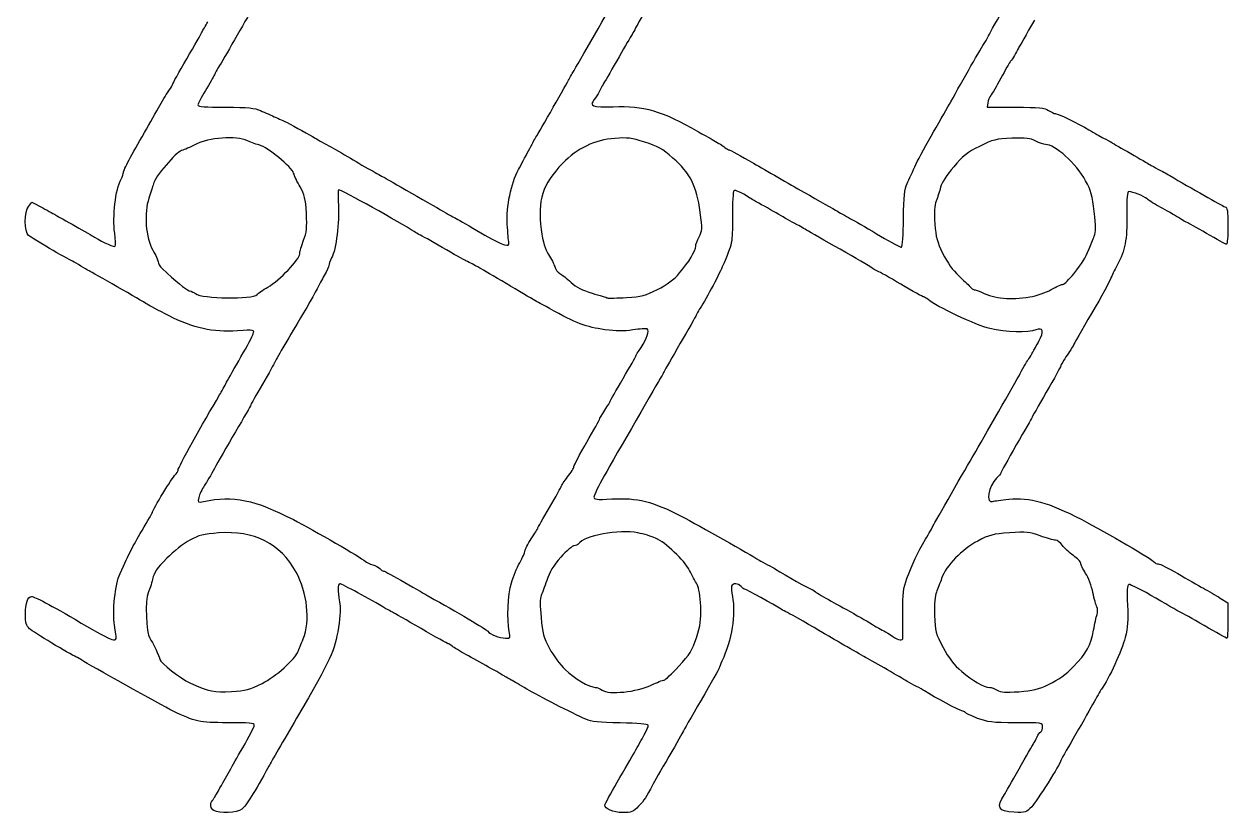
# Model space of a CAD drawing. Extents: x 10 to 820, y 30 to 851.
# Drawn here: x 33.3 to 352.3, y 29.6 to 239 of the extents above; entities that cross this region are included whole.
import ezdxf

# ---------------------------------------------------------------- set-up
doc = ezdxf.new("R2010")
doc.units = 0
doc.layers.add('Layer_1', color=7, linetype='CONTINUOUS')

msp = doc.modelspace()

# ---------------------------------------------------------------- linework, layer by layer
at = {"layer": 'Layer_1', "color": 7}
for points in [[(288.624265, 218.124626), (288.492737, 216.94683), (295.97399, 216.94683)], [(34.476711, 190.709181), (35.33905, 191.774157), (38.207221, 190.243307)], [(161.722066, 181.11555), (161.722066, 181.115039)], [(201.100316, 168.615358), (201.100177, 168.615415)], [(299.80388, 166.675837), (299.805354, 166.675837)], [(350.209066, 86.810831), (352.237283, 85.536602), (352.254291, 80.843336)], [(266.146222, 76.271024), (266.147558, 76.271024)], [(304.903606, 63.974416), (304.904031, 63.974416)], [(199.39829, 63.682306), (199.399135, 63.682306)], [(83.554435, 30.460005), (83.556051, 30.460487)]]:
    msp.add_lwpolyline(points, dxfattribs=at)
for points in [[(266.305351, 187.36325)], [(94.988279, 167.303909)], [(161.815896, 77.955852)], [(96.334486, 64.19172)]]:
    msp.add_lwpolyline(points, close=True, dxfattribs=at)
for points in [[(205.483755, 255.696662), (204.599241, 254.318117), (196.741286, 240.637069), (195.5638, 238.425563)], [(178.494514, 225.852578), (178.960578, 226.55591), (187.156397, 240.767009), (190.709279, 247.032284)], [(93.528124, 242.700549), (90.943197, 238.093173), (85.252632, 228.241362), (84.630898, 227.29717)], [(288.734164, 235.706316), (288.734164, 235.852017), (290.548252, 239.067866), (292.765483, 242.851891)], [(80.445059, 236.923768), (80.622139, 237.320902), (81.31161, 238.512304), (81.977253, 239.571242)], [(301.011807, 240.051941), (298.865017, 236.345501), (296.948598, 232.988033), (296.752979, 232.590899)], [(76.363705, 229.770909), (78.431403, 233.307866), (80.268001, 236.526691), (80.445059, 236.923768)], [(195.5638, 238.425563), (194.912571, 237.202471), (194.168236, 235.876792), (193.909764, 235.479743)], [(193.909764, 235.479743), (193.651245, 235.082609), (192.025422, 232.266672), (190.296816, 229.222065)], [(278.842212, 218.391592), (281.859873, 223.915154), (287.007893, 232.923885), (287.839578, 234.13649)], [(287.839578, 234.13649), (288.331616, 234.853853), (288.734164, 235.560219), (288.734164, 235.706316)], [(72.60427, 222.97649), (72.60427, 223.176616), (74.296035, 226.23398), (76.363705, 229.770909)], [(296.752979, 232.590899), (296.174258, 231.415712), (295.231001, 229.852065), (294.678727, 229.152446)], [(84.630898, 227.29717), (84.369543, 226.900036), (83.957332, 226.120991), (83.715211, 225.565825)], [(190.296816, 229.222065), (188.568178, 226.177513), (186.938855, 223.361577), (186.676078, 222.964443)], [(294.678727, 229.152446), (294.395178, 228.793268), (293.23697, 226.766553), (292.104869, 224.648562)], [(83.715211, 225.565825), (83.473217, 225.010717), (82.390544, 223.111561), (81.309558, 221.345435)], [(168.89569, 209.005117), (169.745706, 210.34959), (177.354003, 223.68141), (177.686223, 224.408525)], [(177.686223, 224.408525), (177.867726, 224.805658), (178.231388, 225.455501), (178.494514, 225.852578)], [(292.104869, 224.648562), (290.972825, 222.530572), (289.756139, 220.461252), (289.401099, 220.050059)], [(69.238072, 217.428833), (70.109405, 219.017284), (71.223248, 220.833583), (71.713293, 221.464972)], [(71.713293, 221.464972), (72.203338, 222.096332), (72.60427, 222.776562), (72.60427, 222.97649)], [(81.309558, 221.345435), (80.228597, 219.579422), (79.344179, 217.867466), (79.344179, 217.541227)], [(185.627369, 221.03901), (185.31343, 220.377205), (184.747099, 219.464619), (184.369073, 219.011189)], [(186.676078, 222.964443), (186.413164, 222.567337), (185.941374, 221.700928), (185.627369, 221.03901)], [(65.131056, 210.208509), (66.51857, 212.591199), (68.366764, 215.840383), (69.238072, 217.428833)], [(79.344179, 217.541227), (79.344179, 217.097378), (81.192753, 216.94632), (86.684882, 216.941444)], [(86.684882, 216.941444), (92.762215, 216.935775), (94.356912, 216.783271), (95.950978, 216.055022)], [(184.369073, 219.011189), (182.886137, 217.232449), (183.861445, 216.858701), (189.407712, 217.080285)], [(189.407712, 217.080285), (197.569473, 217.406468), (202.07387, 216.081611), (211.957839, 210.447867)], [(274.283977, 210.449199), (276.067799, 213.49375), (278.119043, 217.067841), (278.842212, 218.391592)], [(289.401099, 220.050059), (289.046117, 219.638836), (288.696548, 218.772399), (288.624265, 218.124626)], [(295.97399, 216.94683), (302.28805, 216.94683), (303.656022, 216.815303), (304.741804, 216.104459)], [(95.950978, 216.055022), (97.009951, 215.571092), (98.851144, 214.748194), (100.042506, 214.226308)], [(100.042506, 214.226308), (101.233862, 213.704421), (102.549118, 213.096645), (102.965258, 212.875741)], [(304.741804, 216.104459), (305.449388, 215.641164), (306.261599, 215.262087), (306.546708, 215.262087)], [(306.546708, 215.262087), (307.239155, 215.262087), (312.451785, 212.738771), (315.448686, 210.952859)], [(102.965258, 212.875741), (104.946978, 211.823634), (108.895793, 209.629873), (110.36472, 208.764938)], [(315.448686, 210.952859), (316.77238, 210.164005), (318.505256, 209.190645), (319.299523, 208.789826)], [(59.604682, 199.671281), (59.6078, 200.320132), (61.743473, 204.391335), (65.131056, 210.208509)], [(92.473174, 208.057268), (89.458044, 209.426657), (82.128782, 208.904714), (78.664632, 207.073958)], [(95.710311, 206.877092), (95.048438, 207.017974), (93.591734, 207.5493), (92.473174, 208.057268)], [(110.36472, 208.764938), (111.264, 208.235454), (113.151412, 207.177593), (114.559015, 206.414194)], [(166.942418, 205.394969), (167.76563, 206.983448), (168.6446, 208.608012), (168.89569, 209.005117)], [(189.815589, 208.700534), (184.522473, 208.316242), (179.808803, 206.055895), (175.956486, 202.054566)], [(197.745743, 207.698232), (194.230873, 208.802752), (193.133633, 208.941451), (189.815589, 208.700534)], [(205.20676, 203.479741), (202.355982, 205.955237), (201.184582, 206.617524), (197.745743, 207.698232)], [(211.957839, 210.447867), (213.016812, 209.844229), (214.858008, 208.811369), (216.049364, 208.152626)], [(216.049364, 208.152626), (217.240726, 207.493883), (218.557438, 206.658059), (218.975413, 206.295309)], [(269.602931, 201.784765), (270.393675, 203.505621), (272.500151, 207.40462), (274.283977, 210.449199)], [(294.990312, 208.714679), (290.79325, 208.547152), (290.093206, 208.37078), (286.472542, 206.573757)], [(301.349102, 207.988698), (299.873499, 208.739709), (298.768582, 208.865879), (294.990312, 208.714679)], [(303.900113, 207.079684), (303.479281, 207.079684), (302.331307, 207.488752), (301.349102, 207.988698)], [(319.299523, 208.789826), (320.093763, 208.389064), (321.068484, 207.854733), (321.465646, 207.602478)], [(321.465646, 207.602478), (321.862752, 207.350478), (324.137101, 206.031631), (326.519848, 204.672276)], [(75.011987, 205.481624), (73.540934, 205.117429), (67.935175, 198.489291), (67.513936, 196.616072)], [(78.664632, 207.073958), (77.317532, 206.362009), (75.673857, 205.645467), (75.011987, 205.481624)], [(104.693292, 199.479688), (104.319223, 200.970087), (97.647621, 206.464084), (95.710311, 206.877092)], [(114.559015, 206.414194), (115.966618, 205.650768), (118.637327, 204.107473), (120.493952, 202.984698)], [(164.296063, 200.429152), (164.928348, 201.571826), (166.1192, 203.806462), (166.942418, 205.394969)], [(218.975413, 206.295309), (219.39339, 205.932446), (219.90279, 205.635631), (220.10744, 205.635631)], [(220.10744, 205.635631), (220.312101, 205.635631), (223.219282, 204.042787), (226.567841, 202.095952)], [(286.472542, 206.573757), (283.183797, 204.941483), (282.040511, 204.041398), (279.598702, 201.161965)], [(314.56867, 197.452547), (312.063467, 202.043568), (306.48256, 207.079684), (303.900113, 207.079684)], [(326.519848, 204.672276), (328.902566, 203.312922), (331.176972, 201.994273), (331.574106, 201.742103)], [(120.493952, 202.984698), (122.350574, 201.861952), (124.952702, 200.362963), (126.276419, 199.653678)], [(175.956486, 202.054566), (170.648286, 196.540982), (169.266725, 192.252305), (170.307675, 184.519335)], [(212.431614, 189.154491), (211.545894, 195.965322), (209.742399, 199.541284), (205.20676, 203.479741)], [(226.567841, 202.095952), (229.916422, 200.149146), (235.905311, 196.70491), (239.876513, 194.442126)], [(267.275369, 196.730535), (267.76478, 197.789502), (268.81219, 200.063908), (269.602931, 201.784765)], [(279.598702, 201.161965), (277.847954, 199.097407), (276.459457, 196.930491), (276.147005, 195.775231)], [(331.574106, 201.742103), (331.97124, 201.490103), (332.945961, 200.956481), (333.7402, 200.556881)], [(57.269172, 183.527351), (56.654434, 188.02239), (57.482678, 195.076831), (58.957005, 197.901867)], [(58.957005, 197.901867), (59.311588, 198.581388), (59.603072, 199.377584), (59.604682, 199.671281)], [(106.416008, 195.811968), (105.647816, 197.114884), (104.872563, 198.765357), (104.693292, 199.479688)], [(126.276419, 199.653678), (127.600162, 198.944421), (129.008113, 198.160415), (129.405241, 197.91142)], [(129.405241, 197.91142), (129.802375, 197.662538), (133.376415, 195.613118), (137.347626, 193.357392)], [(161.300858, 185.90457), (161.018584, 190.598488), (162.302777, 196.826601), (164.296063, 200.429152)], [(333.7402, 200.556881), (334.534439, 200.157281), (335.942408, 199.379936), (336.869025, 198.82942)], [(336.869025, 198.82942), (342.268288, 195.621763), (350.708672, 190.834132), (351.430033, 190.570085)], [(67.513936, 196.616072), (67.349526, 195.884762), (66.815598, 194.174365), (66.327552, 192.815209)], [(108.057018, 188.822724), (107.846319, 192.805118), (107.619879, 193.770229), (106.416008, 195.811968)], [(116.628235, 195.045792), (116.428648, 195.045792), (116.391599, 193.258718), (116.54586, 191.074567)], [(136.625597, 183.968705), (133.110378, 186.313354), (117.345865, 195.045792), (116.628235, 195.045792)], [(221.361456, 194.81644), (221.12258, 194.668755), (220.939391, 191.506425), (220.954724, 187.789156)], [(225.617679, 192.877685), (223.111696, 194.431297), (221.745275, 195.053644), (221.361456, 194.81644)], [(266.305351, 187.36325), (266.371228, 193.468878), (266.545162, 195.150787), (267.275369, 196.730535)], [(276.147005, 195.775231), (275.859671, 194.712182), (275.33374, 193.048755), (274.978646, 192.078853)], [(316.851609, 189.269521), (316.367281, 193.522453), (316.005325, 194.819814), (314.56867, 197.452547)], [(66.327552, 192.815209), (64.981883, 189.067666), (65.509306, 182.215505), (67.388772, 179.02789)], [(137.347626, 193.357392), (141.318803, 191.101694), (144.89288, 189.054258), (145.290011, 188.80753)], [(230.248036, 190.23211), (228.130056, 191.421385), (226.046391, 192.611908), (225.617679, 192.877685)], [(239.876513, 194.442126), (243.847693, 192.179313), (247.854983, 189.887814), (248.781598, 189.349912)], [(274.978646, 192.078853), (274.523354, 190.835181), (274.418211, 189.06126), (274.622099, 186.061893)], [(326.014912, 194.563788), (325.560915, 194.563788), (325.430635, 193.055332), (325.48506, 188.426469)], [(330.852093, 192.624551), (329.89078, 193.466441), (327.153618, 194.563788), (326.014912, 194.563788)], [(334.462213, 190.375997), (333.006112, 191.149004), (331.381548, 192.160859), (330.852093, 192.624551)], [(34.457719, 182.926321), (33.257836, 183.946368), (33.271366, 189.219461), (34.476711, 190.709181)], [(38.207221, 190.243307), (39.784718, 189.401332), (41.400291, 188.517886), (41.797424, 188.280088)], [(41.797424, 188.280088), (42.194521, 188.042261), (44.468928, 186.748387), (46.851646, 185.404765)], [(107.300709, 181.663855), (108.150063, 183.818696), (108.264358, 184.90051), (108.057018, 188.822724)], [(116.54586, 191.074567), (116.864208, 186.562548), (115.93661, 179.225861), (114.765717, 176.994939)], [(145.290011, 188.80753), (145.687105, 188.560633), (146.986776, 187.829663), (148.178138, 187.182768)], [(212.150927, 182.567483), (213.007656, 184.165912), (213.025557, 184.586346), (212.431614, 189.154491)], [(235.06159, 187.479102), (234.532106, 187.804009), (232.366006, 189.042863), (230.248036, 190.23211)], [(248.781598, 189.349912), (249.708215, 188.812038), (251.508481, 187.806702), (252.782172, 187.115956)], [(316.84027, 182.771209), (317.301835, 183.903764), (317.304585, 185.305581), (316.851609, 189.269521)], [(325.48506, 188.426469), (325.564147, 181.720888), (325.05683, 179.105672), (322.895073, 175.067323)], [(339.145898, 187.675685), (338.025957, 188.387918), (335.918313, 189.603074), (334.462213, 190.375997)], [(351.430033, 190.570085), (352.155844, 190.304762), (352.272404, 189.593493), (352.272404, 185.43314)], [(46.851646, 185.404765), (49.234364, 184.061143), (51.508773, 182.762564), (51.905904, 182.519039)], [(148.178138, 187.182768), (149.369497, 186.535902), (152.618639, 184.67972), (155.398488, 183.05799)], [(161.722066, 181.115039), (161.626113, 181.496441), (161.436342, 183.651707), (161.300858, 185.90457)], [(220.954724, 187.789156), (220.983269, 180.728082), (221.051045, 181.060983), (218.287495, 174.588041)], [(237.468382, 186.139307), (236.674154, 186.551351), (235.591107, 187.154195), (235.06159, 187.479102)], [(240.597213, 184.384576), (239.670599, 184.937701), (238.262613, 185.727291), (237.468382, 186.139307)], [(252.782172, 187.115956), (254.055867, 186.425209), (257.41332, 184.471543), (260.243189, 182.774469)], [(265.806782, 179.805178), (266.036757, 179.869241), (266.261252, 183.270164), (266.305351, 187.36325)], [(274.622099, 186.061893), (274.869535, 182.423058), (275.177245, 181.275395), (276.752664, 178.118564)], [(341.455538, 186.380734), (341.305019, 186.380734), (340.265781, 186.963423), (339.145898, 187.675685)], [(346.613913, 183.492598), (343.927208, 185.081049), (341.605916, 186.380734), (341.455538, 186.380734)], [(352.272404, 185.43314), (352.272404, 182.777389), (352.098357, 180.604463), (351.885617, 180.604463)], [(46.130611, 176.10194), (44.610422, 176.777776), (35.259711, 182.244504), (34.457719, 182.926321)], [(51.905904, 182.519039), (54.421391, 180.976482), (57.213684, 179.755118), (57.42882, 180.103269)], [(57.42882, 180.103269), (57.567887, 180.328057), (57.495972, 181.868913), (57.269172, 183.527351)], [(138.069656, 183.156891), (137.672531, 183.338592), (137.022694, 183.703808), (136.625597, 183.968705)], [(144.086614, 179.734454), (141.174409, 181.435184), (138.466756, 182.975304), (138.069656, 183.156891)], [(155.398488, 183.05799), (160.274931, 180.213112), (162.089924, 179.655565), (161.722066, 181.11555)], [(170.307675, 184.519335), (170.78622, 180.964378), (171.236316, 179.425704), (172.237538, 177.921981)], [(211.235813, 180.123735), (211.235813, 180.528693), (211.647607, 181.628394), (212.150927, 182.567483)], [(249.502295, 179.275666), (245.531084, 181.532469), (241.523796, 183.83148), (240.597213, 184.384576)], [(260.243189, 182.774469), (263.073058, 181.077452), (265.576666, 179.741228), (265.806782, 179.805178)], [(315.466261, 179.401695), (315.898317, 180.460718), (316.516638, 181.97697), (316.84027, 182.771209)], [(351.885617, 180.604463), (351.673018, 180.604463), (349.300618, 181.90412), (346.613913, 183.492598)], [(67.388772, 179.02789), (68.139854, 177.754057), (68.754368, 176.386652), (68.754368, 175.98915)], [(106.29401, 178.06017), (106.297128, 178.646035), (106.75038, 180.267707), (107.300709, 181.663855)], [(150.344233, 176.218019), (149.814749, 176.45131), (146.998818, 178.033723), (144.086614, 179.734454)], [(206.980154, 173.028221), (209.35913, 175.78378), (211.235813, 178.912803), (211.235813, 180.123735)], [(258.026876, 174.278555), (257.309535, 174.770195), (253.473472, 177.018891), (249.502295, 179.275666)], [(311.412037, 172.807827), (313.89924, 175.92744), (314.343939, 176.650643), (315.466261, 179.401695)], [(48.296708, 174.828844), (47.502477, 175.352488), (46.527708, 175.925399), (46.130611, 176.10194)], [(68.754368, 175.98915), (68.754368, 175.591619), (69.251126, 174.788904), (69.858321, 174.205251)], [(97.876408, 169.264152), (100.916217, 171.005786), (106.285711, 176.616655), (106.29401, 178.06017)], [(114.765717, 176.994939), (114.348883, 176.200671), (114.006463, 175.314164), (114.004842, 175.02486)], [(152.028996, 175.389084), (151.631867, 175.611603), (150.873719, 175.984699), (150.344233, 176.218019)], [(172.237538, 177.921981), (172.955704, 176.843427), (173.687179, 175.387525), (173.863091, 174.686715)], [(276.752664, 178.118564), (277.910676, 175.798095), (279.433122, 173.654366), (280.854858, 172.342322)], [(50.462808, 173.550788), (50.065706, 173.729937), (49.090939, 174.305172), (48.296708, 174.828844)], [(65.866207, 164.718939), (64.58567, 165.544161), (51.209261, 173.213805), (50.462808, 173.550788)], [(69.858321, 174.205251), (73.406546, 170.794577), (76.071087, 168.606911), (77.038441, 168.31018)], [(112.806546, 172.377414), (112.14911, 171.210589), (111.414849, 169.82269), (111.174848, 169.293207)], [(114.004842, 175.02486), (114.003387, 174.735811), (113.463986, 173.544211), (112.806546, 172.377414)], [(154.027191, 174.30486), (153.32531, 174.678551), (152.426095, 175.166451), (152.028996, 175.389084)], [(161.006877, 170.189408), (157.869939, 172.07921), (154.729106, 173.931169), (154.027191, 174.30486)], [(173.863091, 174.686715), (174.038924, 173.985934), (174.644807, 173.165361), (175.209364, 172.863159)], [(175.209364, 172.863159), (175.773915, 172.561043), (177.12519, 171.501849), (178.212169, 170.509525)], [(201.100177, 168.615415), (203.713619, 169.923462), (205.378329, 171.172775), (206.980154, 173.028221)], [(218.287495, 174.588041), (217.372506, 172.445021), (213.453285, 165.173815), (212.190266, 163.27619)], [(259.615777, 173.384677), (259.459277, 173.384677), (258.74422, 173.786885), (258.026876, 174.278555)], [(265.59453, 170.015163), (262.462754, 171.868425), (259.772304, 173.384677), (259.615777, 173.384677)], [(280.854858, 172.342322), (282.09827, 171.1948), (283.452842, 169.876917), (283.865008, 169.413566)], [(308.582806, 170.019216), (308.917747, 170.021626), (310.1909, 171.276268), (311.412037, 172.807827)], [(322.895073, 175.067323), (322.186043, 173.742778), (321.453089, 172.1776), (321.266342, 171.589213)], [(94.988279, 167.303909), (95.25312, 167.6236), (96.55266, 168.505714), (97.876408, 169.264152)], [(111.174848, 169.293207), (110.814559, 168.498287), (107.515108, 162.689163), (105.843591, 159.906788)], [(168.635764, 165.703355), (167.576794, 166.280885), (164.143783, 168.299607), (161.006877, 170.189408)], [(178.212169, 170.509525), (179.628449, 169.216501), (181.211488, 168.402391), (183.798635, 167.636583)], [(271.669424, 166.645676), (271.460001, 166.645676), (268.7263, 168.161956), (265.59453, 170.015163)], [(283.865008, 169.413566), (284.277194, 168.950271), (284.804296, 168.571166), (285.036369, 168.571166)], [(305.453981, 168.597613), (306.839867, 169.377339), (308.247864, 170.017033), (308.582806, 170.019216)], [(321.266342, 171.589213), (321.079823, 171.000825), (318.77364, 166.814989), (316.141983, 162.287323)], [(77.038441, 168.31018), (77.644752, 168.124227), (78.388447, 167.774574), (78.691176, 167.533232)], [(78.691176, 167.533232), (80.408951, 166.163701), (93.886951, 165.974063), (94.988279, 167.303909)], [(183.798635, 167.636583), (185.784222, 167.048791), (187.625417, 166.489515), (187.890156, 166.393648)], [(187.890156, 166.393648), (188.154997, 166.29812), (190.415242, 166.347726), (192.913148, 166.505049)], [(192.913148, 166.505049), (196.897311, 166.755632), (197.902269, 167.014662), (201.100316, 168.615358)], [(272.810191, 165.959097), (272.392185, 166.3367), (271.878888, 166.645676), (271.669424, 166.645676)], [(289.214154, 158.238514), (285.813969, 159.006561), (274.73299, 164.221884), (272.810191, 165.959097)], [(285.036369, 168.571166), (285.268526, 168.571166), (286.140945, 168.257569), (286.975181, 167.87424)], [(286.975181, 167.87424), (290.721364, 166.152901), (294.416296, 165.807726), (299.80388, 166.675837)], [(299.805354, 166.675837), (301.575618, 166.961257), (304.028267, 167.795493), (305.453981, 168.597613)], [(71.662992, 161.656728), (68.871895, 163.084993), (66.263335, 164.462999), (65.866207, 164.718939)], [(172.486621, 163.584457), (171.427652, 164.172306), (169.694768, 165.125796), (168.635764, 165.703355)], [(187.180886, 157.958309), (182.17044, 158.659261), (179.557132, 159.659862), (172.486621, 163.584457)], [(212.190266, 163.27619), (211.926049, 162.879084), (211.561244, 162.22927), (211.379818, 161.832136)], [(89.801067, 157.662231), (83.190572, 157.228048), (78.146674, 158.338832), (71.662992, 161.656728)], [(105.843591, 159.906788), (102.385173, 154.149991), (99.561194, 149.300933), (99.561194, 149.119289)], [(211.379818, 161.832136), (211.198316, 161.434974), (209.293457, 158.077506), (207.146686, 154.371094)], [(316.141983, 162.287323), (313.510298, 157.759686), (311.357102, 153.985497), (311.357102, 153.900231)], [(93.991019, 156.887295), (94.32343, 157.95709), (94.314685, 157.958791), (89.801067, 157.662231)], [(90.739944, 150.761003), (92.344841, 153.540883), (93.807819, 156.297689), (93.991019, 156.887295)], [(194.587542, 157.905585), (192.137411, 157.524155), (190.186639, 157.538102), (187.180886, 157.958309)], [(198.35613, 158.149648), (198.112832, 158.300168), (196.41692, 158.190467), (194.587542, 157.905585)], [(196.760321, 153.282136), (198.331607, 155.610401), (199.027981, 157.734429), (198.35613, 158.149648)], [(301.385612, 157.916016), (299.436311, 157.137113), (293.379439, 157.297553), (289.214154, 158.238514)], [(302.192267, 154.933516), (303.611376, 157.488637), (303.289984, 158.677005), (301.385612, 157.916016)], [(195.351043, 150.946275), (195.351043, 151.082621), (195.985227, 152.133708), (196.760321, 153.282136)], [(207.146686, 154.371094), (204.999881, 150.664653), (203.093302, 147.307185), (202.909787, 146.910051)], [(300.561269, 151.964281), (300.845385, 152.493793), (301.579332, 153.829988), (302.192267, 154.933516)], [(311.357102, 153.900231), (311.357102, 153.814908), (310.599004, 152.618631), (309.672387, 151.241702)], [(86.9385, 144.022058), (87.42443, 144.948647), (89.135076, 147.981207), (90.739944, 150.761003)], [(191.981548, 144.984647), (193.834779, 148.127333), (195.351043, 150.810042), (195.351043, 150.946275)], [(297.250856, 146.371327), (298.200519, 148.123733), (299.217619, 149.882461), (299.511146, 150.279566)], [(299.511146, 150.279566), (299.804475, 150.676643), (300.277152, 151.434826), (300.561269, 151.964281)], [(309.672387, 151.241702), (308.745769, 149.864773), (307.987643, 148.569028), (307.987643, 148.362297)], [(99.561194, 149.119289), (99.561194, 148.993998), (98.153214, 146.483409), (96.432366, 143.54065)], [(202.909787, 146.910051), (202.726357, 146.512974), (202.365597, 145.863103), (202.108208, 145.465998)], [(307.987643, 148.362297), (307.987643, 148.155651), (306.25474, 145.010811), (304.136806, 141.373875)], [(85.052421, 140.652515), (85.603861, 141.579132), (86.452577, 143.095412), (86.9385, 144.022058)], [(202.108208, 145.465998), (201.395392, 144.366269), (190.074707, 124.691391), (186.995525, 119.200937)], [(188.612053, 139.023019), (188.612053, 139.159365), (190.128347, 141.84196), (191.981548, 144.984647)], [(284.904954, 124.767699), (287.381471, 128.973463), (295.911571, 143.899828), (297.250856, 146.371327)], [(74.049256, 120.755996), (74.049256, 121.312437), (80.700333, 133.339271), (85.052421, 140.652515)], [(96.432366, 143.54065), (94.711524, 140.597919), (93.303578, 138.08339), (93.303578, 137.952912)], [(304.136806, 141.373875), (302.018787, 137.737025), (300.285911, 134.691312), (300.285911, 134.605564)], [(93.303578, 137.952912), (93.303578, 137.822234), (91.491746, 134.639835), (89.277279, 130.880669)], [(187.167991, 136.635567), (187.962219, 137.812427), (188.612053, 138.886757), (188.612053, 139.023019)], [(182.354437, 128.103624), (184.207665, 131.287724), (185.723929, 134.028543), (185.723929, 134.19437)], [(185.723929, 134.19437), (185.723929, 134.360197), (186.373763, 135.458735), (187.167991, 136.635567)], [(300.285911, 134.605564), (300.285911, 134.519957), (298.444752, 131.277633), (296.194384, 127.400632)], [(89.277279, 130.880669), (87.062837, 127.121447), (84.548588, 122.746059), (83.690082, 121.157552)], [(178.984939, 121.683378), (178.984939, 122.030452), (180.501202, 124.91958), (182.354437, 128.103624)], [(274.170208, 106.012947), (274.459121, 106.602837), (283.165911, 121.814339), (284.904954, 124.767699)], [(296.194384, 127.400632), (293.944072, 123.523602), (292.102857, 120.191419), (292.102857, 119.995744)], [(177.304867, 118.938818), (178.228919, 120.101221), (178.984939, 121.336304), (178.984939, 121.683378)], [(67.310269, 109.671029), (67.310269, 110.206749), (72.645361, 118.906956), (73.314332, 119.462122)], [(73.314332, 119.462122), (73.718524, 119.797602), (74.049256, 120.37981), (74.049256, 120.755996)], [(83.690082, 121.157552), (82.831544, 119.56913), (81.624504, 117.511319), (81.007773, 116.58473)], [(175.620101, 116.492037), (175.622513, 116.675438), (176.380821, 117.776386), (177.304867, 118.938818)], [(186.995525, 119.200937), (185.501185, 116.536314), (184.278526, 114.011608), (184.278526, 113.590408)], [(290.971039, 118.576692), (288.86589, 116.599045), (288.031654, 111.694853), (289.923865, 112.420975)], [(292.102857, 119.995744), (292.102857, 119.79987), (291.593527, 119.161536), (290.971039, 118.576692)], [(81.007773, 116.58473), (80.391011, 115.658112), (79.732528, 114.270837), (79.544478, 113.501911)], [(172.486621, 110.808317), (174.207467, 113.751105), (175.617538, 116.308749), (175.620101, 116.492037)], [(79.544478, 113.501911), (79.207764, 112.125123), (79.227465, 112.108853), (80.837782, 112.434922)], [(80.837782, 112.434922), (88.785933, 114.044065), (94.331815, 112.917095), (104.615418, 107.603155)], [(184.278526, 113.590408), (184.278526, 112.925117), (184.894117, 112.858276), (188.971735, 113.08142)], [(188.971735, 113.08142), (195.76809, 113.45324), (199.842037, 112.442859), (207.383614, 108.514976)], [(289.923865, 112.420975), (290.309461, 112.568944), (292.231124, 112.835542), (294.194286, 113.013473)], [(294.194286, 113.013473), (299.967609, 113.536635), (304.48884, 112.270909), (313.523253, 107.602503)], [(64.5142, 104.706743), (66.052038, 107.311612), (67.310269, 109.545539), (67.310269, 109.671029)], [(169.357796, 105.287023), (169.357796, 105.381417), (170.765779, 107.865615), (172.486621, 110.808317)], [(207.383614, 108.514976), (212.383603, 105.910843), (225.434161, 98.554314), (228.081936, 96.847461)], [(104.615418, 107.603155), (110.270437, 104.680976), (122.484315, 97.612957), (123.629013, 96.600223)], [(167.673064, 102.557911), (168.599679, 103.964944), (169.357796, 105.193026), (169.357796, 105.287023)], [(272.113531, 102.384601), (273.045248, 103.97308), (273.970757, 105.605807), (274.170208, 106.012947)], [(313.523253, 107.602503), (320.195498, 104.154724), (332.357375, 97.046907), (332.794336, 96.339776)], [(58.704237, 93.332671), (61.208128, 98.931379), (61.873042, 100.233077), (64.5142, 104.706743)], [(77.178084, 102.161855), (75.589626, 101.306273), (72.836419, 99.145338), (71.059913, 97.359738)], [(84.816505, 104.075495), (80.773954, 103.770771), (79.635946, 103.485662), (77.178084, 102.161855)], [(105.329349, 93.720875), (101.193216, 101.245102), (94.186893, 104.781832), (84.816505, 104.075495)], [(165.988301, 99.305722), (165.988301, 99.687436), (166.746447, 101.150963), (167.673064, 102.557911)], [(195.920223, 104.090576), (190.953717, 105.06765), (181.513573, 103.32559), (180.192583, 101.188182)], [(200.610487, 102.694881), (199.574035, 103.158913), (197.463409, 103.786985), (195.920223, 104.090576)], [(209.596665, 94.162145), (208.159125, 96.865773), (203.277999, 101.500588), (200.610487, 102.694881)], [(267.226925, 92.03548), (268.676756, 95.990548), (269.971673, 98.733011), (272.113531, 102.384601)], [(294.380268, 104.113536), (289.98977, 103.794128), (289.076844, 103.558286), (285.961143, 101.938343)], [(302.513659, 103.307817), (299.572885, 104.374494), (298.89342, 104.441788), (294.380268, 104.113536)], [(306.581829, 102.14394), (306.109237, 102.14394), (304.278566, 102.667697), (302.513659, 103.307817)], [(308.40924, 100.784273), (307.87678, 101.532081), (307.054393, 102.14394), (306.581829, 102.14394)], [(164.61099, 96.165899), (165.3685, 97.511052), (165.988301, 98.923952), (165.988301, 99.305722)], [(179.041994, 100.699999), (178.57514, 100.699999), (176.971887, 99.317486), (175.479162, 97.627754)], [(180.192583, 101.188182), (180.026586, 100.919458), (179.508849, 100.699999), (179.041994, 100.699999)], [(285.961143, 101.938343), (281.845751, 99.798582), (277.597422, 95.391304), (276.415514, 92.03548)], [(311.330144, 98.071348), (310.256182, 98.815612), (308.941728, 100.036437), (308.40924, 100.784273)], [(71.059913, 97.359738), (68.430921, 94.717423), (67.734298, 93.686888), (67.316355, 91.82189)], [(123.629013, 96.600223), (124.026113, 96.248869), (124.937837, 95.81497), (125.655022, 95.635962)], [(162.393727, 90.83206), (162.855675, 92.420567), (163.853442, 94.820774), (164.61099, 96.165899)], [(175.479162, 97.627754), (173.514039, 95.403266), (172.484816, 93.709792), (171.749132, 91.490491)], [(228.081936, 96.847461), (228.479069, 96.591492), (229.453808, 96.058239), (230.248036, 95.662466)], [(313.282931, 96.051974), (313.282931, 96.418324), (312.404135, 97.327055), (311.330144, 98.071348)], [(314.569464, 93.349593), (313.861879, 94.469505), (313.282931, 95.68554), (313.282931, 96.051974)], [(332.794336, 96.339776), (332.94854, 96.090044), (333.408603, 95.885751), (333.81631, 95.885751)], [(333.81631, 95.885751), (334.224046, 95.885751), (336.539866, 94.725502), (338.962468, 93.307357)], [(57.226689, 79.625657), (56.62016, 83.328611), (57.37908, 90.369786), (58.704237, 93.332671)], [(107.216886, 75.999351), (109.137883, 80.75291), (108.339981, 88.244028), (105.329349, 93.720875)], [(125.655022, 95.635962), (126.372208, 95.457096), (127.211044, 95.006926), (127.519057, 94.635757)], [(127.519057, 94.635757), (127.826982, 94.264617), (128.28262, 93.96097), (128.531397, 93.96097)], [(128.531397, 93.96097), (128.78008, 93.96097), (131.307827, 92.607143), (134.148369, 90.952504)], [(211.605158, 90.39011), (211.169757, 91.206006), (210.26595, 92.903363), (209.596665, 94.162145)], [(230.248036, 95.662466), (231.042264, 95.266749), (232.017033, 94.736557), (232.41413, 94.48433)], [(232.41413, 94.48433), (234.999403, 92.842135), (241.517716, 89.147316), (241.82953, 89.147316)], [(316.497334, 88.257748), (316.144648, 89.938381), (315.277048, 92.22971), (314.569464, 93.349593)], [(338.962468, 93.307357), (341.385183, 91.889212), (344.450426, 90.134028), (345.774093, 89.406942)], [(67.316355, 91.82189), (67.033798, 90.561606), (66.4913, 88.928085), (66.110551, 88.191814)], [(116.966712, 90.590973), (116.314789, 90.590973), (116.277595, 88.832189), (116.865033, 85.786447)], [(129.15734, 83.991209), (125.076749, 86.446976), (117.422231, 90.590973), (116.966712, 90.590973)], [(134.148369, 90.952504), (136.98895, 89.297808), (139.898935, 87.619046), (140.615012, 87.221997)], [(161.815833, 77.955795), (161.198949, 81.00457), (161.502529, 87.767354), (162.393727, 90.83206)], [(171.749132, 91.490491), (171.190278, 89.804671), (170.523145, 87.989959), (170.266575, 87.457783)], [(212.557271, 84.574523), (212.452417, 87.402762), (212.122002, 89.42171), (211.605158, 90.39011)], [(220.743894, 89.997767), (220.635214, 89.671471), (220.737658, 88.425984), (220.969447, 87.229934)], [(223.268217, 89.86879), (222.544098, 90.741294), (221.017761, 90.81919), (220.743894, 89.997767)], [(224.25189, 89.146778), (224.040284, 89.146778), (223.597778, 89.471657), (223.268217, 89.86879)], [(266.131684, 82.889666), (266.086669, 88.112557), (266.231491, 89.319578), (267.226925, 92.03548)], [(276.415514, 92.03548), (275.995927, 90.844079), (275.367789, 89.202223), (275.019698, 88.386866)], [(325.984723, 90.396403), (325.527211, 90.220938), (325.445092, 88.896337), (325.647826, 84.962302)], [(333.19626, 86.758844), (329.562641, 88.887124), (326.317426, 90.524104), (325.984723, 90.396403)], [(345.774093, 89.406942), (347.097844, 88.679855), (349.093576, 87.511584), (350.209066, 86.810831)], [(33.615342, 82.52394), (33.615342, 85.533767), (34.202513, 87.221997), (35.24926, 87.221997)], [(35.24926, 87.221997), (36.070349, 87.221997), (39.870234, 85.192901), (48.428684, 80.184309)], [(66.110551, 88.191814), (65.28752, 86.600217), (65.626649, 77.347821), (66.55184, 76.150807)], [(140.615012, 87.221997), (147.723472, 83.279827), (155.894296, 78.442306), (156.153966, 78.022155)], [(170.266575, 87.457783), (169.967523, 86.837534), (169.96309, 84.756139), (170.253819, 81.659033)], [(220.969447, 87.229934), (221.882345, 82.540324), (220.765437, 75.63561), (218.192067, 70.060599)], [(233.85803, 83.846841), (232.126635, 84.994646), (224.600835, 89.146778), (224.25189, 89.146778)], [(241.82953, 89.147316), (242.036714, 89.147316), (242.548113, 88.853109), (242.966087, 88.493392)], [(242.966087, 88.493392), (243.38403, 88.133732), (245.242302, 87.021984), (247.095502, 86.022913)], [(275.019698, 88.386866), (274.596686, 87.396072), (274.441716, 85.370916), (274.55246, 82.280643)], [(317.551851, 84.463858), (317.324796, 84.869893), (316.850106, 86.577115), (316.497334, 88.257748)], [(339.997113, 82.889128), (339.890247, 82.889128), (336.829935, 84.630507), (333.19626, 86.758844)], [(116.865033, 85.786447), (117.148875, 84.315323), (117.050362, 82.172472), (116.554894, 79.047474)], [(130.847804, 83.056542), (130.450676, 83.250148), (129.689959, 83.670668), (129.15734, 83.991209)], [(138.47086, 78.705503), (134.675281, 80.905046), (131.244901, 82.863077), (130.847804, 83.056542)], [(211.420495, 76.301581), (212.52366, 79.652699), (212.69375, 80.890476), (212.557271, 84.574523)], [(235.542794, 82.94103), (235.013307, 83.176022), (234.255161, 83.583587), (233.85803, 83.846841)], [(247.095502, 86.022913), (250.553693, 84.158539), (258.081591, 79.867764), (259.370104, 79.026554)], [(317.584449, 82.46532), (317.79393, 83.158504), (317.779473, 84.057824), (317.551851, 84.463858)], [(325.647826, 84.962302), (325.855605, 80.928743), (325.727763, 79.00348), (325.078912, 76.390816)], [(34.698389, 78.693172), (33.810388, 79.508926), (33.615342, 80.198765), (33.615342, 82.52394)], [(48.428684, 80.184309), (52.207726, 77.972747), (55.835941, 76.028718), (56.491416, 75.864167)], [(170.253819, 81.659033), (170.642968, 77.523115), (170.961883, 76.346284), (172.470095, 73.480882)], [(244.92924, 77.611018), (242.621034, 79.023153), (236.359798, 82.578564), (235.542794, 82.94103)], [(266.147558, 76.271024), (266.16655, 76.60194), (266.160313, 79.580331), (266.131684, 82.889666)], [(274.55246, 82.280643), (274.709273, 77.907805), (274.830284, 77.444851), (276.786206, 73.747594)], [(316.691111, 78.305336), (316.973158, 79.900136), (317.374941, 81.772107), (317.584449, 82.46532)], [(345.980483, 79.519641), (342.796439, 81.372876), (340.103894, 82.889128), (339.997113, 82.889128)], [(352.254291, 80.843336), (352.262795, 78.262079), (352.159047, 76.150155), (352.020716, 76.150155)], [(47.093308, 71.177081), (45.305656, 71.95726), (35.671509, 77.79921), (34.698389, 78.693172)], [(56.491416, 75.864167), (57.862143, 75.520155), (57.882261, 75.622939), (57.226689, 79.625657)], [(116.554894, 79.047474), (115.538405, 72.634315), (114.800751, 71.03172), (105.472975, 54.970647)], [(145.653294, 74.706243), (145.49838, 74.706243), (142.266405, 76.505874), (138.47086, 78.705503)], [(156.153966, 78.022155), (156.633651, 77.245972), (159.299425, 76.191144), (160.835582, 76.169629)], [(160.835582, 76.169629), (162.136423, 76.152621), (162.168993, 76.210731), (161.815896, 77.955852)], [(256.241115, 71.073049), (254.092572, 72.251298), (246.808353, 76.461399), (244.92924, 77.611018)], [(259.370104, 79.026554), (259.767207, 78.767468), (260.525353, 78.351966), (261.054836, 78.103594)], [(261.054836, 78.103594), (261.584322, 77.855279), (262.66737, 77.207336), (263.461632, 76.663849)], [(263.461632, 76.663849), (265.106576, 75.53824), (266.092081, 75.394013), (266.146222, 76.271024)], [(311.355741, 68.649852), (314.785634, 72.182671), (315.996339, 74.373682), (316.691111, 78.305336)], [(352.020716, 76.150155), (351.882669, 76.150155), (349.164584, 77.666435), (345.980483, 79.519641)], [(66.55184, 76.150807), (67.222806, 75.282725), (69.22287, 71.166422), (69.267124, 70.562501)], [(105.89314, 72.696876), (106.066422, 73.140441), (106.662092, 74.626533), (107.216886, 75.999351)], [(146.694655, 74.051666), (146.276678, 74.411695), (145.808077, 74.706243), (145.653294, 74.706243)], [(150.34273, 71.836136), (148.754243, 72.694637), (147.112629, 73.691638), (146.694655, 74.051666)], [(172.470095, 73.480882), (173.45291, 71.613588), (175.30668, 69.114196), (176.663089, 67.82755)], [(206.777658, 68.720265), (209.6873, 71.886564), (210.292244, 72.874381), (211.420495, 76.301581)], [(276.786206, 73.747594), (278.300953, 70.884205), (279.622896, 69.1695), (281.727172, 67.338545)], [(325.078912, 76.390816), (324.209583, 72.891134), (320.730367, 65.33139), (318.765193, 62.672152)], [(48.537375, 70.381424), (48.140276, 70.645613), (47.490444, 71.003827), (47.093308, 71.177081)], [(72.605192, 56.923094), (69.675787, 58.352521), (50.498729, 69.076041), (48.537375, 70.381424)], [(69.267124, 70.562501), (69.327956, 69.73229), (74.800086, 65.441742), (77.178084, 64.359701)], [(96.334486, 64.19172), (99.946323, 66.004816), (105.054471, 70.549944), (105.89314, 72.696876)], [(160.691877, 66.014482), (159.634426, 66.682864), (153.675888, 70.03469), (150.34273, 71.836136)], [(267.306911, 64.730813), (265.569086, 65.787768), (258.704365, 69.722227), (256.241115, 71.073049)], [(176.663089, 67.82755), (179.135016, 65.482731), (183.067577, 63.166599), (184.624038, 63.138848)], [(202.83794, 65.079616), (203.164712, 65.079616), (204.93761, 66.7179), (206.777658, 68.720265)], [(217.491926, 68.285487), (217.491926, 68.143471), (215.325832, 64.317834), (212.678369, 59.784187)], [(218.192067, 70.060599), (217.806977, 69.226363), (217.491926, 68.427531), (217.491926, 68.285487)], [(281.727172, 67.338545), (284.542063, 64.88927), (287.576806, 63.170964), (289.147313, 63.137005)], [(304.904031, 63.974416), (307.419722, 65.169078), (309.297533, 66.529963), (311.355741, 68.649852)], [(77.178084, 64.359701), (82.365202, 61.999576), (83.681532, 61.721695), (88.249292, 62.022508)], [(88.249292, 62.022508), (92.015059, 62.270539), (93.072194, 62.554146), (96.334486, 64.19172)], [(162.37664, 65.05538), (161.847156, 65.332042), (161.08901, 65.763503), (160.691877, 66.014482)], [(166.468161, 62.694149), (164.747322, 63.716294), (162.906126, 64.778889), (162.37664, 65.05538)], [(199.399135, 63.682306), (200.963706, 64.450835), (202.51117, 65.079616), (202.83794, 65.079616)], [(269.719089, 63.39989), (268.924861, 63.808079), (267.839373, 64.406927), (267.306911, 64.730813)], [(296.849442, 61.989626), (300.634063, 62.241342), (301.922806, 62.558823), (304.903606, 63.974416)], [(182.11223, 54.667368), (178.471281, 56.282662), (169.592715, 60.838193), (166.468161, 62.694149)], [(184.624038, 63.138848), (185.096154, 63.130344), (185.915627, 62.792086), (186.445114, 62.386958)], [(186.445114, 62.386958), (188.071744, 61.142379), (195.800895, 61.915302), (199.39829, 63.682306)], [(271.885186, 62.187513), (271.488058, 62.446032), (270.513317, 62.99173), (269.719089, 63.39989)], [(281.76252, 56.895881), (281.217123, 56.895881), (274.411567, 60.541859), (271.885186, 62.187513)], [(289.147313, 63.137005), (289.581751, 63.128501), (290.478661, 62.798237), (291.140551, 62.405043)], [(291.140551, 62.405043), (292.084715, 61.844095), (293.314412, 61.754634), (296.849442, 61.989626)], [(318.765193, 62.672152), (318.471892, 62.275046), (317.414087, 60.433859), (316.41496, 58.580653)], [(212.678369, 59.784187), (210.030907, 55.25054), (207.864815, 51.47207), (207.864815, 51.387598)], [(316.41496, 58.580653), (315.415889, 56.72739), (313.110783, 52.680026), (311.292613, 49.586379)], [(87.166213, 53.767765), (79.648963, 53.767765), (78.610493, 53.992552), (72.605192, 56.923094)], [(105.472975, 54.970647), (102.013486, 49.013837), (98.704717, 43.273652), (98.120208, 42.214656)], [(191.242967, 53.714984), (185.543753, 53.792369), (183.635212, 53.991645), (182.11223, 54.667368)], [(282.672512, 56.484432), (282.532367, 56.710637), (282.123113, 56.895881), (281.76252, 56.895881)], [(285.95006, 54.919992), (284.287257, 55.55413), (282.812357, 56.258086), (282.672512, 56.484432)], [(296.073515, 53.767084), (289.745197, 53.767084), (288.644617, 53.892376), (285.95006, 54.919992)], [(94.266249, 53.083425), (94.266249, 53.643976), (92.982481, 53.767765), (87.166213, 53.767765)], [(91.183294, 47.066493), (92.878923, 49.999444), (94.266249, 52.70704), (94.266249, 53.083425)], [(198.625801, 53.084218), (198.508588, 53.435828), (195.999783, 53.650184), (191.242967, 53.714984)], [(197.611783, 50.511919), (198.267128, 51.633787), (198.723438, 52.791286), (198.625801, 53.084218)], [(207.864815, 51.387598), (207.864815, 51.303125), (206.185214, 48.338171), (204.132406, 44.798889)], [(303.173508, 52.712426), (303.17365, 53.750077), (303.059272, 53.767084), (296.073515, 53.767084)], [(301.700683, 49.989777), (301.948431, 50.55974), (302.381196, 51.168225), (302.66228, 51.34196)], [(302.66228, 51.34196), (302.943193, 51.51544), (303.173423, 52.132373), (303.173508, 52.712426)], [(195.095029, 46.065494), (195.82387, 47.389274), (196.956402, 49.390137), (197.611783, 50.511919)], [(296.915688, 41.492502), (298.796277, 44.801809), (300.540916, 47.834341), (300.792604, 48.231504)], [(300.792604, 48.231504), (301.044037, 48.628609), (301.452935, 49.419844), (301.700683, 49.989777)], [(311.292613, 49.586379), (309.474472, 46.492732), (307.986906, 43.857334), (307.986906, 43.729945)], [(84.752291, 35.716855), (86.997617, 39.787605), (88.101952, 41.736537), (91.183294, 47.066493)], [(190.468159, 38.033979), (192.284072, 41.127598), (194.366156, 44.741828), (195.095029, 46.065494)], [(204.132406, 44.798889), (202.079593, 41.259608), (200.119506, 37.822316), (199.776642, 37.160427)], [(98.120208, 42.214656), (94.315694, 35.322017), (92.039542, 31.699709), (90.998217, 30.880638)], [(293.038828, 34.753529), (293.290545, 35.150606), (295.035099, 38.183167), (296.915688, 41.492502)], [(307.986906, 43.729945), (307.986906, 43.035116), (301.553565, 32.827189), (300.268818, 31.483369)], [(83.135608, 33.093476), (83.367822, 33.344909), (84.095138, 34.525539), (84.752291, 35.716855)], [(187.166491, 31.923986), (187.166491, 32.190726), (188.652242, 34.940361), (190.468159, 38.033979)], [(199.776642, 37.160427), (198.191859, 34.100965), (197.609153, 33.222112), (196.115068, 31.637885)], [(83.556051, 30.460487), (82.657128, 30.984103), (82.440561, 32.340169), (83.135608, 33.093476)], [(191.90997, 29.940074), (189.372531, 29.940074), (187.166491, 30.862751), (187.166491, 31.923986)], [(295.598201, 30.039258), (291.383395, 30.227762), (290.823836, 31.258723), (293.038828, 34.753529)], [(90.998217, 30.880638), (89.670795, 29.83644), (85.071268, 29.576531), (83.554435, 30.460005)], [(196.115068, 31.637885), (194.66619, 30.101649), (194.266082, 29.940074), (191.90997, 29.940074)], [(300.268818, 31.483369), (298.818075, 29.965898), (298.617864, 29.904018), (295.598201, 30.039258)]]:
    msp.add_open_spline(points, degree=3, dxfattribs=at)

doc.saveas('drawing.dxf')
